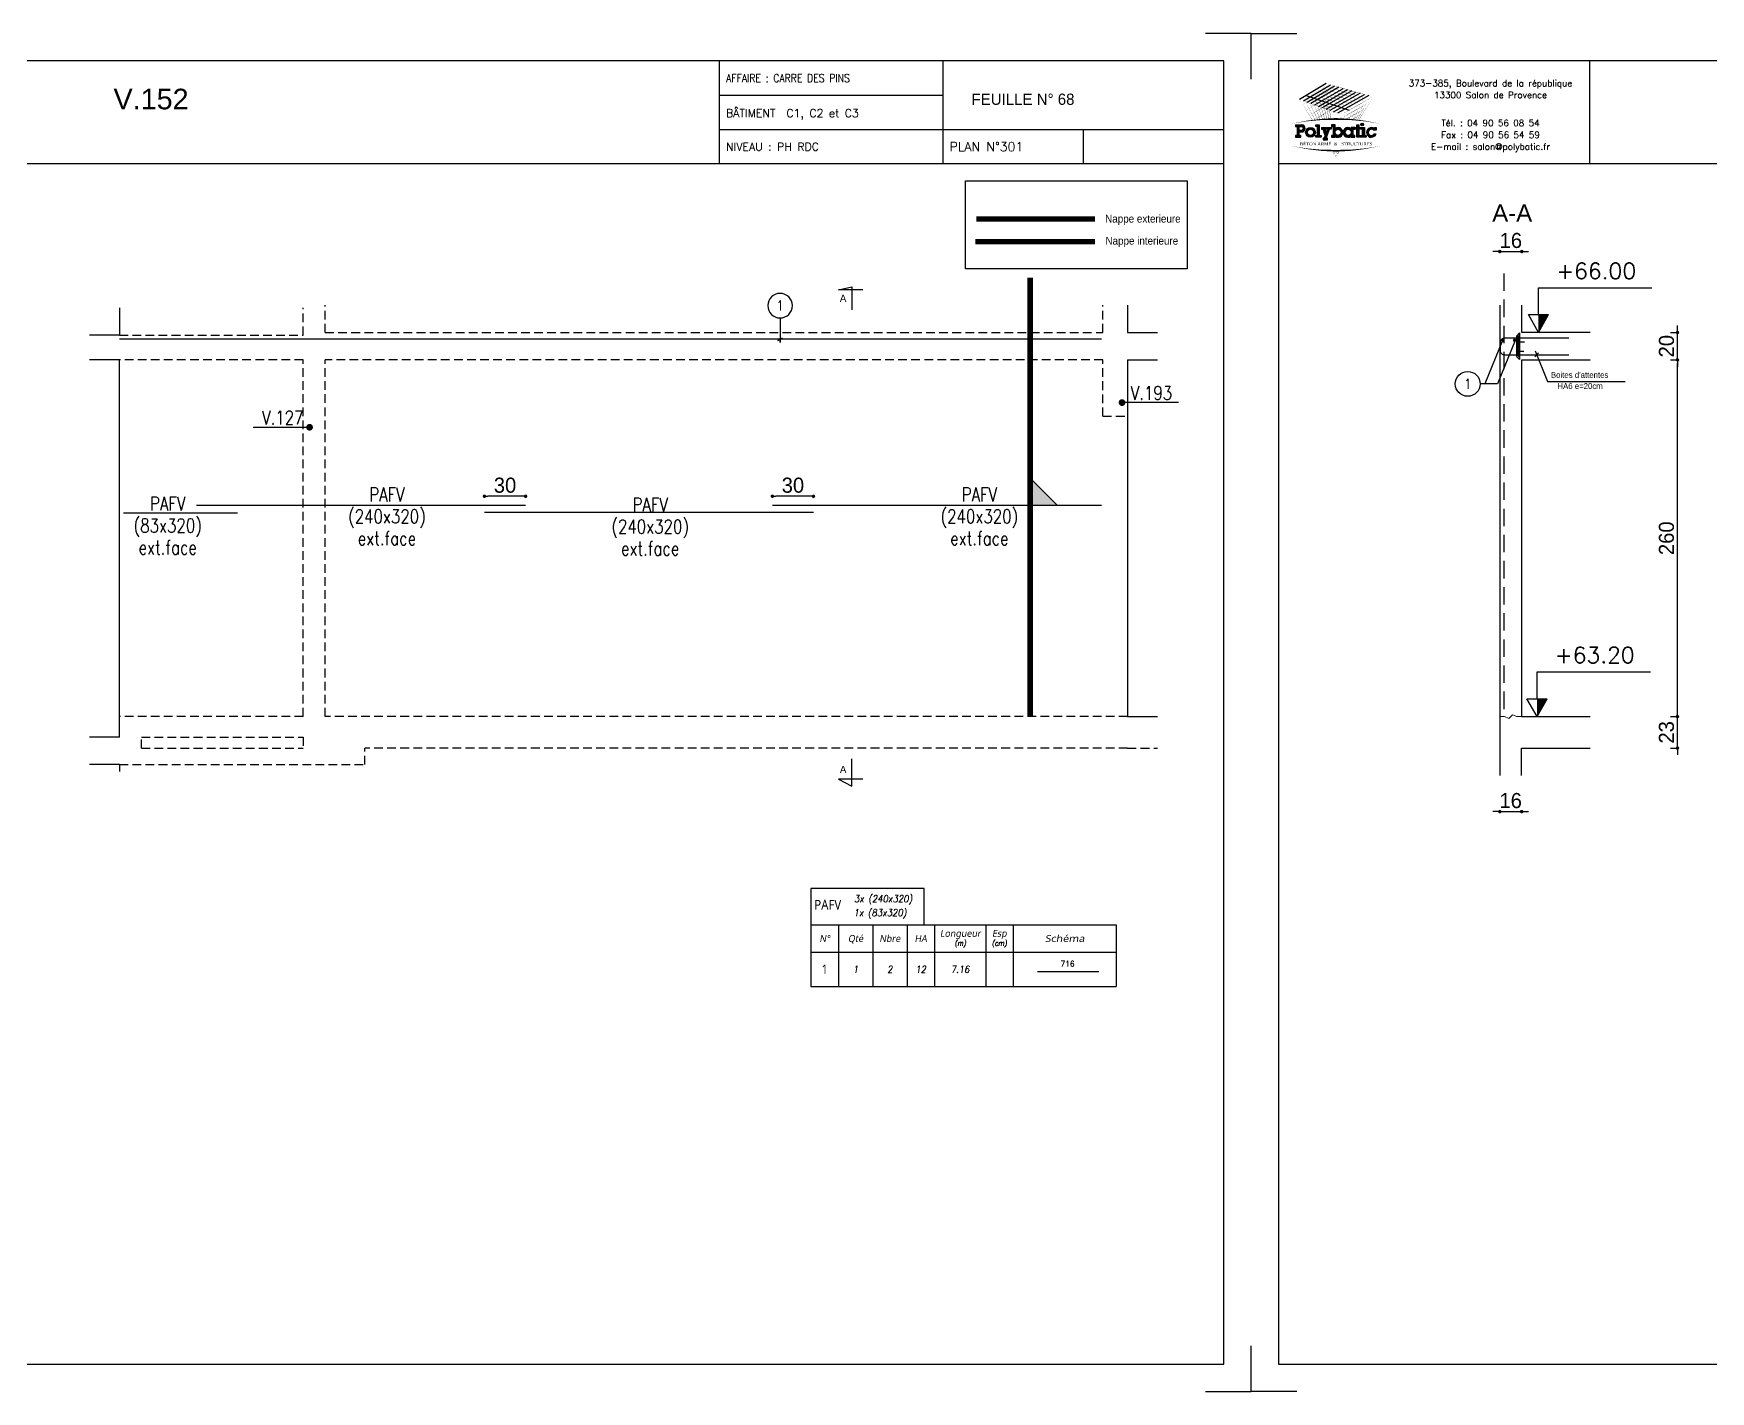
# Model space of a CAD drawing. Header units: metres. Extents: x -5618 to 118954, y -306 to 4637.
# Drawn here: x 62352 to 63575, y 604 to 1594 of the extents above; entities that cross this region are included whole.
import ezdxf
from ezdxf.enums import TextEntityAlignment as Align

# ---------------------------------------------------------------- set-up
doc = ezdxf.new("R2010")
doc.units = ezdxf.units.M
doc.linetypes.add('CACHE', pattern=[9.525, 6.35, -3.175])
doc.linetypes.add('CACHEX2', pattern=[19.05, 12.7, -6.35])
for name, color, linetype in [('COTATION', 1, 'Continuous'), ('GO-CARTOUCHE', 7, 'Continuous'), ('GO-FER-HA', 140, 'Continuous'), ('GO-TEXTE', 9, 'Continuous'), ('GO-TEXTE-FER', 3, 'Continuous'), ('K_ENT_M_Building_V.76', 7, 'Continuous'), ('STR_COTATION', 1, 'Continuous'), ('STR_STA', 30, 'Continuous'), ('STR_TS', 22, 'Continuous'), ('STR_TS_TXT', 7, 'Continuous'), ('STR_VOI-POT', 6, 'Continuous')]:
    doc.layers.add(name, color=color, linetype=linetype)
doc.layers.add('Kofragna_forma', color=7, linetype='Continuous', lineweight=70)
doc.styles.add('ARIAL', font='ARIAL.TTF')
doc.styles.add('GrDimensions', font='simplex.shx')
doc.styles.add('Lucida', font='LSANSI.TTF')
doc.styles.add('POLYBATIC', font='TIMES.TTF')
doc.styles.add('schéma', font='simplex.shx')
doc.styles.add('Tableau', font='romans.shx', dxfattribs={"width": 0.9, "oblique": 10})
doc.styles.add('Tableau2', font='trebuc.TTF', dxfattribs={"width": 0.9, "oblique": 10})
doc.styles.add('TEXTE', font='romans.shx')
doc.styles.add('TEXTE TS', font='romans.shx', dxfattribs={"width": 0.7, "oblique": 15})
doc.styles.add('TEXTEBA', font='ARIAL.TTF')
doc.dimstyles.new('COUPE-20', dxfattribs={"dimscale": 0.5, "dimtxt": 22, "dimasz": 5, "dimexe": 0.05, "dimexo": 0, "dimgap": 5, "dimtad": 1, "dimdec": 0, "dimdsep": 46, "dimtxsty": 'Standard', "dimblk1": 'DOT', "dimblk2": 'DOT', "dimsah": 1, "dimcen": 0, "dimdle": 150, "dimclrd": 1, "dimclre": 1, "dimclrt": 7, "dimadec": 0, "dimazin": 0, "dimtfac": 1, "dimtdec": 0, "dimtix": 1, "dimtmove": 2, "dimatfit": 3, "dimldrblk": 'DOT', "dimfxl": 0, "dimtvp": 1, "dimtolj": 1, "dimtzin": 0, "dimarcsym": 0})

# ---------------------------------------------------------------- blocks, each defined once
blk = doc.blocks.new('Désignation')
at = {"layer": 'GO-TEXTE-FER'}
for p, q in [((0, 0.8), (8.9, 0.8)), ((0, 0.8), (0, 0)), ((0.8, 0.8), (0.8, 0)), ((1.8, 0.8), (1.8, 0)), ((2.8, 0.8), (2.8, 0)), ((3.6, 0.8), (3.6, 0)), ((5.1, 0.8), (5.1, 0)), ((5.9, 0.8), (5.9, 0)), ((8.9, 0.8), (8.9, 0)), ((0, 0), (8.9, 0))]:
    blk.add_line(p, q, dxfattribs=at)
at = {"layer": 'GO-TEXTE-FER', "style": 'Tableau2', "oblique": 10}
for s, p in [('N°', (0.4, 0.4)), ('Qté', (1.3, 0.4)), ('Nbre', (2.3, 0.4)), ('HA', (3.2, 0.4)), ('Longueur', (4.356, 0.55)), ('Esp', (5.494, 0.55))]:
    blk.add_text(s, height=0.2, dxfattribs=at).set_placement(p, align=Align.MIDDLE_CENTER)
at = {"layer": 'GO-TEXTE-FER', "style": 'Tableau2', "oblique": 10, "width": 1.2}
blk.add_text('Schéma', height=0.2, dxfattribs=at).set_placement((7.4, 0.4), align=Align.MIDDLE_CENTER)
at = {"layer": 'GO-TEXTE-FER', "color": 7, "style": 'Tableau', "oblique": 10, "width": 0.9}
for s, p in [('(m)', (4.356, 0.265)), ('(cm)', (5.494, 0.265))]:
    blk.add_text(s, height=0.15, dxfattribs=at).set_placement(p, align=Align.MIDDLE_CENTER)
blk = doc.blocks.new('Barre libre')
at = {"layer": 'GO-TEXTE-FER'}
for p, q in [((0, 0), (0, -1)), ((0, 0), (8.9, 0)), ((0.8, 0), (0.8, -1)), ((1.8, 0), (1.8, -1)), ((2.8, 0), (2.8, -1)), ((3.6, 0), (3.6, -1)), ((5.1, 0), (5.1, -1)), ((5.9, 0), (5.9, -1)), ((8.9, 0), (8.9, -1)), ((0, -1), (8.9, -1))]:
    blk.add_line(p, q, dxfattribs=at)
at = {"layer": 'GO-TEXTE-FER', "color": 1}
blk.add_line((6.603, -0.563), (8.394, -0.563), dxfattribs=at)
at = {"layer": 'GO-TEXTE-FER', "style": 'Tableau2', "width": 0.9}
blk.add_attdef('NUMERO', text='', height=0.28, dxfattribs=at).set_placement((0.4, -0.5), align=Align.MIDDLE_CENTER)
at = {"layer": 'GO-TEXTE-FER', "style": 'Tableau', "oblique": 10, "width": 0.9}
for tag, p in [('QUANTITE', (1.3, -0.5)), ('NOMBRE', (2.3, -0.5)), ('NUANCE', (3.2, -0.5)), ('LONGUEUR', (4.35, -0.5)), ('ESPACEMENTS', (5.5, -0.5))]:
    blk.add_attdef(tag, text='', height=0.2, dxfattribs=at).set_placement(p, align=Align.MIDDLE_CENTER)
at = {"layer": 'GO-TEXTE-FER', "color": 1, "style": 'Tableau'}
blk.add_attdef('Longueur', text='', height=0.16, dxfattribs=at).set_placement((7.481, -0.336), align=Align.MIDDLE_CENTER)
blk = doc.blocks.new('ime')
at = {"layer": 'COTATION', "const_width": 2.5}
blk.add_lwpolyline([(1.2, 0, -1), (-1.2, 0, -1)], format="xyb", close=True, dxfattribs=at)
at = {"layer": 'COTATION'}
blk.add_lwpolyline([(41.1, 0), (0, 0)], dxfattribs=at)
at = {"layer": 'COTATION', "color": 7, "style": 'TEXTE TS', "width": 0.8}
blk.add_attdef('NAME', (9.1, 2), '', height=10, dxfattribs=at)
blk = doc.blocks.new('mrega')
at = {"layer": 'STR_TS_TXT', "style": 'TEXTE TS', "width": 0.8}
for tag, p in [('ST10', (14.5, 0)), ('DIM', (14.5, -16)), ('NOTE', (14.5, -32))]:
    blk.add_attdef(tag, text='', height=10, dxfattribs=at).set_placement(p, align=Align.CENTER)
blk = doc.blocks.new('A$C6F247267')
blk.add_hatch(color=256).paths.add_polyline_path([(0, -0.2), (-0.2, 0), (0, 0)])
blk.add_lwpolyline([(-0.2, 0), (0, 0), (0, -0.2), (-0.2, 0)])
blk = doc.blocks.new('_DOT')
at = {"color": 0, "linetype": 'ByBlock'}
blk.add_line((-0.5, 0), (-1, 0), dxfattribs=at)
at = {"color": 0, "linetype": 'ByBlock', "const_width": 0.5}
blk.add_lwpolyline([(-0.25, 0, 1), (0.25, 0, 1)], format="xyb", close=True, dxfattribs=at)
blk = doc.blocks.new('*D1109')
at = {"layer": 'DEFPOINTS', "color": 0, "lineweight": -3, "ltscale": 4.5}
for p in [(62890.9, 1256.4), (62890.9, 1249.6, 187.7), (62920.9, 1244.4, 187.7)]:
    blk.add_point(p, dxfattribs=at)
at = {"layer": 'STR_COTATION', "color": 1, "lineweight": -2, "ltscale": 4.5}
for p, q in [((62890.9, 1256.4), (62890.9, 1256.4)), ((62918.4, 1256.4), (62893.4, 1256.4)), ((62920.9, 1256.4), (62920.9, 1256.4))]:
    blk.add_line(p, q, dxfattribs=at)
at = {"layer": 'STR_COTATION', "color": 1, "lineweight": -2, "ltscale": 4.5, "xscale": 2.5, "yscale": 2.5, "zscale": 2.5, "rotation": 180}
blk.add_blockref('_DOT', (62890.9, 1256.4), dxfattribs=at)
at = {"layer": 'STR_COTATION', "color": 1, "lineweight": -2, "ltscale": 4.5, "xscale": 2.5, "yscale": 2.5, "zscale": 2.5}
blk.add_blockref('_DOT', (62920.9, 1256.4), dxfattribs=at)
at = {"layer": 'STR_COTATION', "color": 7, "lineweight": -3, "ltscale": 4.5, "insert": (62905.9, 1264.4), "char_height": 11, "attachment_point": 5}
blk.add_mtext('\\A1;30', dxfattribs=at)
blk = doc.blocks.new('*D1110')
at = {"layer": 'DEFPOINTS', "color": 0, "lineweight": -3, "ltscale": 4.5}
for p in [(62681, 1256.4), (62711, 1249.6, 187.7), (62681, 1244.4, 187.7)]:
    blk.add_point(p, dxfattribs=at)
at = {"layer": 'STR_COTATION', "color": 1, "lineweight": -2, "ltscale": 4.5}
for p, q in [((62681, 1256.4), (62681, 1256.4)), ((62708.5, 1256.4), (62683.5, 1256.4)), ((62711, 1256.4), (62711, 1256.4))]:
    blk.add_line(p, q, dxfattribs=at)
at = {"layer": 'STR_COTATION', "color": 1, "lineweight": -2, "ltscale": 4.5, "xscale": 2.5, "yscale": 2.5, "zscale": 2.5, "rotation": 180}
blk.add_blockref('_DOT', (62681, 1256.4), dxfattribs=at)
at = {"layer": 'STR_COTATION', "color": 1, "lineweight": -2, "ltscale": 4.5, "xscale": 2.5, "yscale": 2.5, "zscale": 2.5}
blk.add_blockref('_DOT', (62711, 1256.4), dxfattribs=at)
at = {"layer": 'STR_COTATION', "color": 7, "lineweight": -3, "ltscale": 4.5, "insert": (62696, 1264.4), "char_height": 11, "attachment_point": 5}
blk.add_mtext('\\A1;30', dxfattribs=at)
blk = doc.blocks.new('A$C492E529B')
h = blk.add_hatch(color=256)
h.paths.add_polyline_path([(-1.983, 0.1), (-2.083, 0.1), (-2.083, 0.3), (-1.933, 0.3, 1), (-1.933, 0.7), (-2.283, 0.7), (-2.283, 0.6), (-2.183, 0.6), (-2.183, 0.1), (-2.283, 0.1), (-2.283, 0), (-1.983, 0)])
h.paths.add_polyline_path([(-2.083, 0.4), (-2.083, 0.6), (-1.933, 0.6, -1), (-1.933, 0.4)], flags=16)
h = blk.add_hatch(color=256)
h.paths.add_polyline_path([(-1.158, 0.275, 1), (-1.708, 0.275, 1)])
h.paths.add_polyline_path([(-1.608, 0.275, -1), (-1.258, 0.275, -1)], flags=16)
for color, points in [(256, [(-0.938, 0.7), (-1.138, 0.7), (-1.138, 0.6), (-1.038, 0.6), (-1.038, 0.1), (-1.138, 0.1), (-1.138, 0), (-0.838, 0), (-0.838, 0.1), (-0.938, 0.1)]), (256, [(-0.367, 0.45), (-0.268, 0.45), (-0.268, 0.55), (-0.523, 0.55), (-0.523, 0.45), (-0.473, 0.45), (-0.543, 0.253), (-0.612, 0.45), (-0.562, 0.45), (-0.562, 0.55), (-0.818, 0.55), (-0.818, 0.45), (-0.718, 0.45), (-0.595, 0.101), (-0.648, -0.05), (-0.718, -0.05), (-0.718, -0.15), (-0.468, -0.15), (-0.468, -0.05), (-0.543, -0.05)]), (256, [(1.393, 0.55), (1.292, 0.55), (1.292, 0.7), (1.193, 0.7), (1.193, 0.55), (1.093, 0.55), (1.093, 0.45), (1.193, 0.45), (1.193, 0), (1.393, 0), (1.393, 0.1), (1.292, 0.1), (1.292, 0.45), (1.393, 0.45)]), (140, [(1.413, 0.725, 1), (1.563, 0.725, 1)]), (256, [(1.613, 0.55), (1.413, 0.55), (1.413, 0.45), (1.513, 0.45), (1.513, 0.1), (1.413, 0.1), (1.413, 0), (1.712, 0), (1.712, 0.1), (1.613, 0.1)]), (256, [(2.13, 0.4), (2.283, 0.4), (2.283, 0.55), (2.183, 0.55), (2.183, 0.487, 3.359496), (2.272, 0.2), (2.166, 0.2, -3.125802)])]:
    blk.add_hatch(color=color).paths.add_polyline_path(points)
h = blk.add_hatch(color=256)
h.paths.add_polyline_path([(-0.047, 0.487), (-0.047, 0.7), (-0.248, 0.7), (-0.248, 0.6), (-0.147, 0.6), (-0.147, 0.1), (-0.248, 0.1), (-0.248, 0), (-0.047, 0), (-0.047, 0.063, 2.12132)])
h.paths.add_polyline_path([(-0.047, 0.275, -1), (0.303, 0.275, -1)], flags=16)
h = blk.add_hatch(color=256)
h.paths.add_polyline_path([(1.073, 0.1), (0.973, 0.1), (0.973, 0.45), (1.073, 0.45), (1.073, 0.55), (0.873, 0.55), (0.873, 0.487, 2.12132), (0.873, 0.063), (0.873, 0), (1.073, 0)])
h.paths.add_polyline_path([(0.523, 0.275, -1), (0.873, 0.275, -1)], flags=16)
for p, q in [((-0.595, 0.101), (-0.718, 0.45)), ((-0.648, -0.05), (-0.595, 0.101)), ((-0.543, 0.253), (-0.612, 0.45)), ((-0.543, -0.05), (-0.367, 0.45)), ((-0.543, 0.253), (-0.473, 0.45)), ((0.873, 0.55), (0.873, 0.487)), ((1.073, 0.55), (0.873, 0.55)), ((0.873, 0.063), (0.873, 0)), ((0.973, 0.1), (0.973, 0.45)), ((0.973, 0.45), (1.073, 0.45)), ((1.073, 0.1), (0.973, 0.1)), ((1.073, 0.45), (1.073, 0.55)), ((1.073, 0), (1.073, 0.1)), ((2.166, 0.2), (2.272, 0.2)), ((0.873, 0), (1.073, 0))]:
    blk.add_line(p, q)
for points in [[(-2.283, 0.7), (-1.933, 0.7)], [(-2.283, 0.7), (-2.283, 0.6), (-2.183, 0.6), (-2.183, 0.1), (-2.283, 0.1), (-2.283, 0), (-1.983, 0), (-1.983, 0.1), (-2.083, 0.1), (-2.083, 0.3), (-1.933, 0.3)], [(-2.083, 0.4), (-2.083, 0.6), (-1.933, 0.6)], [(-2.083, 0.4), (-1.933, 0.4)], [(-1.138, 0.7), (-0.938, 0.7), (-0.938, 0.1), (-0.838, 0.1), (-0.838, 0), (-1.138, 0), (-1.138, 0.1), (-1.038, 0.1), (-1.038, 0.6), (-1.138, 0.6), (-1.138, 0.7)], [(-0.818, 0.55), (-0.562, 0.55)], [(-0.818, 0.55), (-0.818, 0.45), (-0.718, 0.45)], [(-0.612, 0.45), (-0.562, 0.45), (-0.562, 0.55)], [(-0.523, 0.55), (-0.268, 0.55), (-0.268, 0.45), (-0.367, 0.45)], [(-0.473, 0.45), (-0.523, 0.45), (-0.523, 0.55)], [(-0.248, 0.7), (-0.248, 0.6), (-0.147, 0.6), (-0.147, 0.1), (-0.248, 0.1), (-0.248, 0), (-0.047, 0), (-0.047, 0.063)], [(-0.047, 0.487), (-0.047, 0.7), (-0.248, 0.7)], [(1.093, 0.55), (1.193, 0.55), (1.193, 0.7), (1.292, 0.7), (1.292, 0.55), (1.393, 0.55), (1.393, 0.45), (1.292, 0.45), (1.292, 0.1), (1.393, 0.1), (1.393, 0), (1.193, 0), (1.193, 0.45), (1.093, 0.45)], [(1.093, 0.45), (1.093, 0.55)], [(1.413, 0.45), (1.413, 0.55), (1.613, 0.55), (1.613, 0.1), (1.712, 0.1), (1.712, 0), (1.413, 0), (1.413, 0.1), (1.513, 0.1), (1.513, 0.45), (1.413, 0.45)], [(2.183, 0.487), (2.183, 0.55), (2.283, 0.55), (2.283, 0.4), (2.13, 0.4)], [(-0.648, -0.05), (-0.718, -0.05), (-0.718, -0.15), (-0.468, -0.15), (-0.468, -0.05), (-0.543, -0.05)]]:
    blk.add_lwpolyline(points)
for centre, radius in [((-1.433, 0.275), 0.275), ((-1.433, 0.275), 0.175), ((0.128, 0.275), 0.175), ((0.698, 0.275), 0.175)]:
    blk.add_circle(centre, radius)
at = {"color": 140}
blk.add_circle((1.488, 0.725), 0.075, dxfattribs=at)
for centre, radius, start, end in [((-1.933, 0.5), 0.2, 270, 90), ((-1.933, 0.5), 0.1, 270, 90), ((0.128, 0.275), 0.275, 230.4788, 129.5212), ((0.698, 0.275), 0.275, 50.4788, 309.5212), ((2.008, 0.275), 0.275, 50.4788, 344.17338), ((2.008, 0.275), 0.175, 45.58469, 334.62307)]:
    blk.add_arc(centre, radius, start, end)
blk = doc.blocks.new('POLYBATIC')
at = {"color": 140}
for p, q in [((-0.43, 3.281), (-1.602, 2.578)), ((-1.435, 2.518), (-0.241, 3.228)), ((-1.268, 2.457), (-0.053, 3.175)), ((0.135, 3.121), (-1.101, 2.397)), ((-0.934, 2.337), (0.323, 3.068)), ((-0.767, 2.276), (0.511, 3.015)), ((-1.309, 2.754), (0.586, 2.109)), ((0.7, 2.962), (-0.6, 2.216)), ((-0.433, 2.156), (0.888, 2.908)), ((1.076, 2.855), (-0.266, 2.095)), ((-0.099, 2.035), (1.264, 2.802)), ((1.452, 2.749), (0.067, 1.974))]:
    blk.add_line(p, q, dxfattribs=at)
for points in [[(-1.016, 2.93, 0.0156, 0, 0), (-0.43, 3.281, 0, 0, 0)], [(-0.391, 2.983, 0, 0.0156, 0), (-0.923, 2.663, 0, 0, 0)], [(0.122, 2.71, 0.0156, 0, 0), (-0.869, 3.018, 0, 0, 0)], [(-0.491, 1.706, 0.0136, 0, 0), (-0.869, 3.018, 0, 0, 0)], [(-0.838, 2.873, 0.0156, 0, 0), (-0.241, 3.228, 0, 0, 0)], [(0.283, 2.803, 0.0156, 0, 0), (-0.723, 3.105, 0, 0, 0)], [(-0.398, 1.71, 0.014, 0, 0), (-0.723, 3.105, 0, 0, 0)], [(-0.661, 2.816, 0.0156, 0, 0), (-0.053, 3.175, 0, 0, 0)], [(0.444, 2.896, 0.0156, 0, 0), (-0.576, 3.193, 0, 0, 0)], [(-0.309, 1.714, 0.0145, 0, 0), (-0.576, 3.193, 0, 0, 0)], [(-0.483, 2.759, 0.0156, 0, 0), (0.135, 3.121, 0, 0, 0)], [(0.605, 2.988, 0.0156, 0, 0), (-0.43, 3.281, 0, 0, 0)], [(-0.225, 1.716, 0.0149, 0, 0), (-0.43, 3.281, 0, 0, 0)], [(-0.305, 2.702, 0.0156, 0, 0), (0.323, 3.068, 0, 0, 0)], [(-0.128, 2.646, 0.0156, 0, 0), (0.511, 3.015, 0, 0, 0)], [(0.05, 2.589, 0.0156, 0, 0), (0.7, 2.962, 0, 0, 0)], [(1.641, 2.695, 0, 0.0156, 0), (0.605, 2.988, 0, 0, 0)], [(-1.602, 2.578, 0, 0.0156, 0), (-1.016, 2.93, 0, 0, 0)], [(-0.684, 2.246, 0.0156, 0, 0), (-1.602, 2.578, 0, 0, 0)], [(-1.031, 1.66, 0.0111, 0, 0), (-1.602, 2.578, 0, 0, 0)], [(-1.456, 2.344, 0, 0.0156, 0), (-0.923, 2.663, 0, 0, 0)], [(-0.522, 2.339, 0.0156, 0, 0), (-1.455, 2.666, 0, 0, 0)], [(-0.913, 1.673, 0.0116, 0, 0), (-1.455, 2.666, 0, 0, 0)], [(-1.435, 2.518, 0, 0.0156, 0), (-0.838, 2.873, 0, 0, 0)], [(-1.31, 2.109, 0, 0.0156, 0), (-0.831, 2.397, 0, 0, 0)], [(-0.361, 2.432, 0.0156, 0, 0), (-1.309, 2.754, 0, 0, 0)], [(-0.8, 1.684, 0.0121, 0, 0), (-1.309, 2.754, 0, 0, 0)], [(-1.268, 2.457, 0, 0.0156, 0), (-0.661, 2.816, 0, 0, 0)], [(-0.2, 2.524, 0.0156, 0, 0), (-1.162, 2.842, 0, 0, 0)], [(-0.692, 1.693, 0.0126, 0, 0), (-1.162, 2.842, 0, 0, 0)], [(-1.101, 2.397, 0, 0.0156, 0), (-0.483, 2.759, 0, 0, 0)], [(-0.039, 2.617, 0.0156, 0, 0), (-1.016, 2.93, 0, 0, 0)], [(-0.589, 1.7, 0.0131, 0, 0), (-1.016, 2.93, 0, 0, 0)], [(-0.934, 2.337, 0, 0.0156, 0), (-0.305, 2.702, 0, 0, 0)], [(-0.352, 2.685, 0, 0.0156, 0), (-0.831, 2.397, 0, 0, 0)], [(-0.767, 2.276, 0, 0.0156, 0), (-0.128, 2.646, 0, 0, 0)], [(-0.312, 2.386, 0, 0.0156, 0), (-0.739, 2.131, 0, 0, 0)], [(0.234, 1.914, 0, 0.0156, 0), (-0.684, 2.246, 0, 0, 0)], [(-0.6, 2.216, 0, 0.0156, 0), (0.05, 2.589, 0, 0, 0)], [(0.41, 2.012, 0, 0.0156, 0), (-0.522, 2.339, 0, 0, 0)], [(-0.433, 2.156, 0, 0.0156, 0), (0.227, 2.532, 0, 0, 0)], [(0.586, 2.109, 0, 0.0156, 0), (-0.361, 2.432, 0, 0, 0)], [(-0.266, 2.095, 0, 0.0156, 0), (0.405, 2.475, 0, 0, 0)], [(0.762, 2.207, 0, 0.0156, 0), (-0.2, 2.524, 0, 0, 0)], [(-0.099, 2.035, 0, 0.0156, 0), (0.582, 2.418, 0, 0, 0)], [(0.937, 2.305, 0, 0.0156, 0), (-0.039, 2.617, 0, 0, 0)], [(0.067, 1.974, 0, 0.0156, 0), (0.76, 2.362, 0, 0, 0)], [(1.113, 2.402, 0, 0.0156, 0), (0.122, 2.71, 0, 0, 0)], [(0.227, 2.532, 0.0156, 0, 0), (0.888, 2.908, 0, 0, 0)], [(0.234, 1.914, 0, 0.0156, 0), (0.937, 2.305, 0, 0, 0)], [(1.289, 2.5, 0, 0.0156, 0), (0.283, 2.803, 0, 0, 0)], [(0.405, 2.475, 0.0156, 0, 0), (1.076, 2.855, 0, 0, 0)], [(1.465, 2.598, 0, 0.0156, 0), (0.444, 2.896, 0, 0, 0)], [(0.582, 2.418, 0.0156, 0, 0), (1.264, 2.802, 0, 0, 0)], [(0.689, 1.693, 0.0083, 0, 0), (0.937, 2.305, 0, 0, 0)], [(0.76, 2.362, 0.0156, 0, 0), (1.452, 2.749, 0, 0, 0)], [(0.781, 1.685, 0.00933, 0, 0), (1.113, 2.402, 0, 0, 0)], [(0.852, 2.095, 0.0156, 0, 0), (1.491, 2.45, 0, 0, 0)], [(0.865, 1.678, 0.0103, 0, 0), (1.289, 2.5, 0, 0, 0)], [(0.937, 2.305, 0.0156, 0, 0), (1.641, 2.695, 0, 0, 0)], [(0.942, 1.67, 0.0112, 0, 0), (1.465, 2.598, 0, 0, 0)], [(1.012, 1.663, 0.012, 0, 0), (1.641, 2.695, 0, 0, 0)], [(-1.953, 1.508, 0, 0.0781, -0.053843), (0, 1.719, 0, 0, 0)], [(-1.165, 1.875, 0, 0.0156, 0), (-0.739, 2.131, 0, 0, 0)], [(-1.019, 1.641, 0, 0.0156, 0), (-0.646, 1.864, 0, 0, 0)], [(-0.273, 2.088, 0, 0.0156, 0), (-0.646, 1.864, 0, 0, 0)], [(-0.234, 1.79, 0, 0.00638, 0), (-0.365, 1.711, 0, 0.00638, 0)], [(1.953, 1.508, 0, 0.0781, 0.053843), (0, 1.719, 0, 0, 0)], [(0.213, 1.74, 0, 0.0156, 0), (0.852, 2.095, 0, 0, 0)], [(0.21, 1.716, 0.00323, 0, 0), (0.234, 1.914, 0, 0, 0)], [(0.349, 1.712, 0.00465, 0, 0), (0.41, 2.012, 0, 0, 0)], [(0.447, 1.708, 0.00693, 0.0156, 0), (0.767, 1.886, 0, 0, 0)], [(0.474, 1.706, 0.00597, 0, 0), (0.586, 2.109, 0, 0, 0)], [(0.587, 1.7, 0.00718, 0, 0), (0.762, 2.207, 0, 0, 0)], [(0.68, 1.675, 0.0156, 0, 0), (1.193, 1.96, 0, 0, 0)], [(0.765, 1.884, 0.0156, 0, 0), (1.342, 2.205, 0, 0, 0)], [(0.96, 1.668, 0.00293, 0, 0), (1.044, 1.715, 0, 0, 0)], [(-1.953, 0.523, 0, 0.0781, 0.053843), (0, 0.312, 0, 0, 0)], [(0, 0, 0, 0.00381, 0), (-0.195, 0.315, 0, 0.00381, 0)], [(0, 0, 0, 0.00368, 0), (-0.171, 0.314, 0, 0.00368, 0)], [(0, 0, 0, 0.00356, 0), (-0.149, 0.314, 0, 0.00356, 0)], [(0, 0, 0, 0.00345, 0), (-0.128, 0.313, 0, 0.00345, 0)], [(0, 0, 0, 0.00334, 0), (-0.109, 0.313, 0, 0.00334, 0)], [(0, 0, 0, 0.00324, 0), (-0.09, 0.313, 0, 0.00324, 0)], [(0, 0, 0, 0.00315, 0), (-0.073, 0.313, 0, 0.00315, 0)], [(0, 0, 0, 0.00306, 0), (-0.056, 0.313, 0, 0.00306, 0)], [(0, 0, 0, 0.00306, 0), (-0.056, 0.313, 0, 0.00306, 0)], [(0, 0, 0, 0.00298, 0), (-0.041, 0.313, 0, 0.00298, 0)], [(1.953, 0.523, 0, 0.0781, -0.053843), (0, 0.312, 0, 0, 0)], [(0, 0, 0, 0.0051, 0), (0.038, 0.313, 0, 0.0051, 0)], [(0, 0, 0, 0.00425, 0), (0.127, 0.313, 0, 0.00425, 0)], [(0, 0, 0, 0.00408, 0), (0.145, 0.314, 0, 0.00408, 0)], [(0, 0, 0, 0.00392, 0), (0.162, 0.314, 0, 0.00392, 0)], [(0, 0, 0, 0.00378, 0), (0.177, 0.314, 0, 0.00378, 0)], [(0, 0, 0, 0.00365, 0), (0.191, 0.315, 0, 0.00365, 0)], [(0, 0, 0, 0.00486, 0), (0.064, 0.313, 0, 0.00486, 0)], [(0, 0, 0, 0.00464, 0), (0.087, 0.313, 0, 0.00464, 0)], [(0, 0, 0, 0.00443, 0), (0.108, 0.313, 0, 0.00443, 0)]]:
    blk.add_lwpolyline(points, format="xyseb", dxfattribs=at)
at = {"color": 5, "xscale": 0.78125, "yscale": 0.78125, "zscale": 0.78125}
blk.add_blockref('A$C492E529B', (0, 0.91), dxfattribs=at)
at = {"lineweight": 60, "style": 'POLYBATIC'}
for s, p in [('BÉTON ARMÉ', (-1.587, 0.547)), ('STRUCTURES', (0.24, 0.547))]:
    blk.add_text(s, height=0.1406, dxfattribs=at).set_placement(p)
at = {"color": 140, "style": 'POLYBATIC'}
blk.add_text('&', height=0.141, dxfattribs=at).set_placement((0, 0.547), align=Align.CENTER)
blk = doc.blocks.new('*D1118')
at = {"layer": 'COTATION', "color": 1, "lineweight": -2, "ltscale": 4.5}
for p, q in [((63550.8, 1098.3), (63550.8, 1100.8)), ((63545.8, 1095.8), (63550.8, 1095.8)), ((63550.8, 1072.8), (63550.8, 1095.8)), ((63545.8, 1072.8), (63550.8, 1072.8)), ((63550.8, 1070.3), (63550.8, 1067.8))]:
    blk.add_line(p, q, dxfattribs=at)
at = {"layer": 'DEFPOINTS', "color": 0, "lineweight": -3, "ltscale": 4.5}
for p in [(63487.3, 1095.8), (63550.8, 1095.8), (63487.3, 1072.8)]:
    blk.add_point(p, dxfattribs=at)
at = {"layer": 'COTATION', "color": 1, "lineweight": -2, "ltscale": 4.5, "xscale": 2.5, "yscale": 2.5, "zscale": 2.5}
for p, rotation in [((63550.8, 1095.8), 270), ((63550.8, 1072.8), 90)]:
    blk.add_blockref('_DOT', p, dxfattribs=dict(at, rotation=rotation))
at = {"layer": 'COTATION', "color": 7, "lineweight": -3, "ltscale": 4.5, "insert": (63542.8, 1084.3), "char_height": 11, "attachment_point": 5, "rotation": 90}
blk.add_mtext('\\A1;23', dxfattribs=at)
blk = doc.blocks.new('*D1119')
at = {"layer": 'COTATION', "color": 1, "lineweight": -2, "ltscale": 4.5}
for p, q in [((63545.8, 1355.8), (63550.8, 1355.8)), ((63550.8, 1098.3), (63550.8, 1353.3)), ((63545.8, 1095.8), (63550.8, 1095.8))]:
    blk.add_line(p, q, dxfattribs=at)
at = {"layer": 'DEFPOINTS', "color": 0, "lineweight": -3, "ltscale": 4.5}
for p in [(63487.3, 1355.8), (63550.8, 1355.8), (63487.3, 1095.8)]:
    blk.add_point(p, dxfattribs=at)
at = {"layer": 'COTATION', "color": 1, "lineweight": -2, "ltscale": 4.5, "xscale": 2.5, "yscale": 2.5, "zscale": 2.5}
for p, rotation in [((63550.8, 1355.8), 90), ((63550.8, 1095.8), 270)]:
    blk.add_blockref('_DOT', p, dxfattribs=dict(at, rotation=rotation))
at = {"layer": 'COTATION', "color": 7, "lineweight": -3, "ltscale": 4.5, "insert": (63542.8, 1225.8), "char_height": 11, "attachment_point": 5, "rotation": 90}
blk.add_mtext('\\A1;260', dxfattribs=at)
blk = doc.blocks.new('*D1120')
at = {"layer": 'COTATION', "color": 1, "lineweight": -2, "ltscale": 4.5}
for p, q in [((63545.8, 1375.8), (63550.8, 1375.8)), ((63550.8, 1378.3), (63550.8, 1380.8)), ((63550.8, 1355.8), (63550.8, 1375.8)), ((63545.8, 1355.8), (63550.8, 1355.8)), ((63550.8, 1353.3), (63550.8, 1350.8))]:
    blk.add_line(p, q, dxfattribs=at)
at = {"layer": 'DEFPOINTS', "color": 0, "lineweight": -3, "ltscale": 4.5}
for p in [(63487.3, 1375.8), (63550.8, 1375.8), (63487.3, 1355.8)]:
    blk.add_point(p, dxfattribs=at)
at = {"layer": 'COTATION', "color": 1, "lineweight": -2, "ltscale": 4.5, "xscale": 2.5, "yscale": 2.5, "zscale": 2.5}
for p, rotation in [((63550.8, 1375.8), 270), ((63550.8, 1355.8), 90)]:
    blk.add_blockref('_DOT', p, dxfattribs=dict(at, rotation=rotation))
at = {"layer": 'COTATION', "color": 7, "lineweight": -3, "ltscale": 4.5, "insert": (63542.8, 1365.8), "char_height": 11, "attachment_point": 5, "rotation": 90}
blk.add_mtext('\\A1;20', dxfattribs=at)
blk = doc.blocks.new('stab')
at = {"layer": 'STR_STA'}
h = blk.add_hatch(dxfattribs=at)
h.set_pattern_fill('ANSI31', color=9, scale=6.075, angle=-540, style=0)
h.set_pattern_definition([(315, (-54992.6584, 395894.73794), (-0.536959212, -0.536959212), [])])
h.paths.add_polyline_path([(8.6, 0), (6.5, -2), (4.9, -2), (4.9, 0)])
h.paths.add_polyline_path([(4.9, 0), (4.9, -2), (1.7, -2), (1.9, 0)])
h.paths.add_polyline_path([(1.4, 0), (1.7, -2), (-8, -2), (-7.8, 0)])
h.paths.add_polyline_path([(-8.1, -1.6), (-9.7, 0), (-8.2, 0)])
at = {"layer": 'STR_STA', "color": 1}
blk.add_lwpolyline([(-5.9, 36), (-5.9, 0.6), (-5.9, -11.1, 0.414214), (-2.9, -14.1), (3.2, -14.1, 0.414214), (6.2, -11.1), (6.2, 36)], format="xyb", dxfattribs=at)
blk.add_lwpolyline([(-7.6, -2), (-9.7, 0), (9.7, 0), (7.6, -2)], close=True, dxfattribs=at)
blk.add_lwpolyline([(-3.9, 0), (-3.7, -2.2), (-3.1, 3.5), (-3.1, 0), (3.1, 0), (3.4, -2.1), (3.9, 3.2), (3.9, 0)], dxfattribs=at)
at = {"layer": 'STR_STA', "color": 6, "linetype": 'Continuous', "const_width": 1.2}
for points in [[(-3.8, -3.7, -1), (-5, -3.7, -1)], [(-3.6, -12.3, -1), (-4.8, -12.3, -1)]]:
    blk.add_lwpolyline(points, format="xyb", close=True, dxfattribs=at)
blk = doc.blocks.new('*D1121')
at = {"layer": 'DEFPOINTS', "color": 0, "lineweight": -3, "ltscale": 4.5}
for p in [(63437.3, 1434.8), (63421.3, 1395.8, 187.7), (63437.3, 1395.8, 187.7)]:
    blk.add_point(p, dxfattribs=at)
at = {"layer": 'STR_COTATION', "color": 1, "lineweight": -2, "ltscale": 4.5}
for p, q in [((63418.8, 1434.8), (63416.3, 1434.8)), ((63421.3, 1434.8), (63421.3, 1434.8)), ((63421.3, 1434.8), (63437.3, 1434.8)), ((63437.3, 1434.8), (63437.3, 1434.8)), ((63439.8, 1434.8), (63442.3, 1434.8))]:
    blk.add_line(p, q, dxfattribs=at)
at = {"layer": 'STR_COTATION', "color": 1, "lineweight": -2, "ltscale": 4.5, "xscale": 2.5, "yscale": 2.5, "zscale": 2.5}
blk.add_blockref('_DOT', (63421.3, 1434.8), dxfattribs=at)
at = {"layer": 'STR_COTATION', "color": 1, "lineweight": -2, "ltscale": 4.5, "xscale": 2.5, "yscale": 2.5, "zscale": 2.5, "rotation": 180}
blk.add_blockref('_DOT', (63437.3, 1434.8), dxfattribs=at)
at = {"layer": 'STR_COTATION', "color": 7, "lineweight": -3, "ltscale": 4.5, "insert": (63429.3, 1442.8), "char_height": 11, "attachment_point": 5}
blk.add_mtext('\\A1;16', dxfattribs=at)
blk = doc.blocks.new('*D1122')
at = {"layer": 'DEFPOINTS', "color": 0, "lineweight": -3, "ltscale": 4.5}
for p in [(63421.3, 1060.3, 187.7), (63437.2, 1060.3, 187.7), (63437.2, 1026.5)]:
    blk.add_point(p, dxfattribs=at)
at = {"layer": 'STR_COTATION', "color": 1, "lineweight": -2, "ltscale": 4.5}
for p, q in [((63418.8, 1026.5), (63416.3, 1026.5)), ((63421.3, 1026.5), (63437.2, 1026.5)), ((63421.3, 1026.4), (63421.3, 1026.4)), ((63437.2, 1026.4), (63437.2, 1026.4)), ((63439.7, 1026.5), (63442.2, 1026.5))]:
    blk.add_line(p, q, dxfattribs=at)
at = {"layer": 'STR_COTATION', "color": 1, "lineweight": -2, "ltscale": 4.5, "xscale": 2.5, "yscale": 2.5, "zscale": 2.5}
blk.add_blockref('_DOT', (63421.3, 1026.5), dxfattribs=at)
at = {"layer": 'STR_COTATION', "color": 1, "lineweight": -2, "ltscale": 4.5, "xscale": 2.5, "yscale": 2.5, "zscale": 2.5, "rotation": 180}
blk.add_blockref('_DOT', (63437.2, 1026.5), dxfattribs=at)
at = {"layer": 'STR_COTATION', "color": 7, "lineweight": -3, "ltscale": 4.5, "insert": (63429.2, 1034.5), "char_height": 11, "attachment_point": 5}
blk.add_mtext('\\A1;16', dxfattribs=at)

msp = doc.modelspace()

# ---------------------------------------------------------------- linework, layer by layer
for p, q in [((62852.14, 1573.71), (62852.14, 1498.77)), ((63015.11, 1573.74), (63015.11, 1498.77)), ((62852.14, 1548.71), (63015.11, 1548.71)), ((62852.14, 1523.72), (63015.11, 1523.72)), ((63015.11, 1523.74), (63219.96, 1523.74)), ((63117.45, 1523.74), (63117.45, 1498.77))]:
    msp.add_line(p, q)
at = {"color": 7, "linetype": 'Continuous', "lineweight": -3}
for p, q in [((63442.09, 1388.79, 187.69), (63456.84, 1388.79, 187.69)), ((63449.46, 1375.79, 187.69), (63442.09, 1388.79, 187.69)), ((63442.09, 1388.79, 187.69), (63456.84, 1388.79, 187.69)), ((63449.46, 1375.79, 187.69), (63442.09, 1388.79, 187.69)), ((63449.46, 1375.79, 187.69), (63456.84, 1388.79, 187.69)), ((63449.46, 1375.79, 187.69), (63456.84, 1388.79, 187.69)), ((63441.03, 1108.79, 187.69), (63455.78, 1108.79, 187.69)), ((63448.4, 1095.79, 187.69), (63441.03, 1108.79, 187.69)), ((63441.03, 1108.79, 187.69), (63455.78, 1108.79, 187.69)), ((63448.4, 1095.79, 187.69), (63441.03, 1108.79, 187.69)), ((63448.4, 1095.79, 187.69), (63455.78, 1108.79, 187.69)), ((63448.4, 1095.79, 187.69), (63455.78, 1108.79, 187.69))]:
    msp.add_line(p, q, dxfattribs=at)
for points in [[(63239.96, 1560.38), (63239.96, 1593.71), (63206.63, 1593.71)], [(63239.96, 1560.38), (63239.96, 1593.71), (63273.29, 1593.71)], [(63486.6, 1573.71), (63486.61, 1498.77)], [(63219.96, 1498.77), (61860.1, 1498.77)], [(64619.82, 1498.77), (63259.96, 1498.77)], [(63206.63, 603.81), (63239.96, 603.81), (63239.96, 637.14)], [(63273.29, 603.81), (63239.96, 603.81), (63239.96, 637.14)]]:
    msp.add_lwpolyline(points)
for points in [[(61860.1, 1573.71), (61860.1, 623.81), (63219.96, 623.81), (63219.96, 1573.71)], [(63259.96, 1573.71), (63259.96, 623.81), (64619.82, 623.81), (64619.82, 1573.71)]]:
    msp.add_lwpolyline(points, close=True)
at = {"lineweight": 18, "elevation": 187.69}
msp.add_lwpolyline([(63421.26, 1095.79), (63424.72, 1095.79), (63427.75, 1094.36), (63430.49, 1097.13), (63433.65, 1095.79), (63437.26, 1095.79)], dxfattribs=at)
at = {"color": 7, "linetype": 'Continuous', "lineweight": -3}
for points in [[(63456.84, 1388.79, 187.69), (63449.46, 1375.79, 187.69), (63449.46, 1388.76, 187.69)], [(63456.84, 1388.79, 187.69), (63449.46, 1375.79, 187.69), (63449.46, 1388.76, 187.69)], [(63455.78, 1108.79, 187.69), (63448.4, 1095.79, 187.69), (63448.4, 1108.75, 187.69)], [(63455.78, 1108.79, 187.69), (63448.4, 1095.79, 187.69), (63448.4, 1108.75, 187.69)]]:
    msp.add_solid(points, dxfattribs=at)
at = {"layer": 'GO-CARTOUCHE', "color": 2, "ltscale": 3}
msp.add_line((63449.55, 1360.98, 187.69), (63446.75, 1358.01, 187.69), dxfattribs=at)
at = {"layer": 'GO-CARTOUCHE', "color": 2, "ltscale": 3, "elevation": 187.69}
msp.add_lwpolyline([(63446.95, 1362.49), (63455.92, 1340.08), (63512.62, 1340.08)], dxfattribs=at)
at = {"layer": 'GO-FER-HA', "elevation": 187.69}
msp.add_lwpolyline([(62896.58, 1386.36, 512.3220063), (62896.51, 1386.36), (62896.51, 1368.49), (62896.51, 1370.89), (62894.81, 1370), (62898.21, 1371.79)], format="xyb", dxfattribs=at)
for points in [[(63432.56, 1369.96), (63419.68, 1338.32), (63406.94, 1338.32)], [(63423.23, 1369.96), (63410.35, 1338.32), (63406.94, 1338.32)]]:
    msp.add_lwpolyline(points, dxfattribs=at)
at = {"layer": 'GO-FER-HA'}
msp.add_circle((63397.88, 1338.32, 187.69), 9.06, dxfattribs=at)
at = {"layer": 'GO-TEXTE', "elevation": 187.69, "flags": 128}
for points in [[(62956.81, 1406.86), (62939.16, 1406.85), (62948.84, 1409.14), (62948.84, 1392.22)], [(62956.83, 1050.28), (62939.18, 1050.28), (62948.86, 1045), (62948.86, 1064.92)]]:
    msp.add_lwpolyline(points, dxfattribs=at)
at = {"layer": 'GO-TEXTE-FER'}
msp.add_lwpolyline([(62919.07, 944.01), (63001.57, 944.01), (63001.57, 970.44), (62919.07, 970.44)], close=True, dxfattribs=at)
at = {"layer": 'K_ENT_M_Building_V.76', "color": 30, "linetype": 'Continuous', "lineweight": -3}
for p, q in [((63449.46, 1388.79, 187.69), (63449.46, 1408.29, 187.69)), ((63449.46, 1408.29, 187.69), (63455.96, 1408.29, 187.69)), ((63449.46, 1388.79, 187.69), (63449.46, 1408.29, 187.69)), ((63449.46, 1408.29, 187.69), (63455.96, 1408.29, 187.69)), ((63455.96, 1408.29, 187.69), (63532.1, 1408.29, 187.69)), ((63455.96, 1408.29, 187.69), (63532.1, 1408.29, 187.69)), ((63448.4, 1108.79, 187.69), (63448.4, 1128.29, 187.69)), ((63448.4, 1128.29, 187.69), (63454.9, 1128.29, 187.69)), ((63448.4, 1108.79, 187.69), (63448.4, 1128.29, 187.69)), ((63448.4, 1128.29, 187.69), (63454.9, 1128.29, 187.69)), ((63454.9, 1128.29, 187.69), (63531.05, 1128.29, 187.69)), ((63454.9, 1128.29, 187.69), (63531.05, 1128.29, 187.69))]:
    msp.add_line(p, q, dxfattribs=at)
at = {"layer": 'Kofragna_forma', "color": 4, "lineweight": -3}
for p, q in [((62414.84, 1393.79, 187.69), (62414.84, 1373.79, 187.69)), ((63149.89, 1395.79, 187.69), (63149.89, 1375.79, 187.69)), ((63421.26, 1395.79, 187.69), (63421.26, 1052.79, 187.69)), ((63437.26, 1375.79, 187.69), (63437.26, 1395.79, 187.69)), ((62414.84, 1373.79, 187.69), (62393.15, 1373.79, 187.69)), ((63149.89, 1375.79, 187.69), (63171.69, 1375.79, 187.69)), ((63487.26, 1375.79, 187.69), (63437.26, 1375.79, 187.69)), ((62414.84, 1355.79, 187.69), (62393.15, 1355.79, 187.69)), ((62414.84, 1080.79, 187.69), (62414.84, 1355.79, 187.69)), ((63149.89, 1355.79, 187.69), (63149.89, 1156.79, 187.69)), ((63149.89, 1355.79, 187.69), (63171.69, 1355.79, 187.69)), ((63437.26, 1095.79, 187.69), (63437.26, 1355.79, 187.69)), ((63437.26, 1355.79, 187.69), (63487.26, 1355.79, 187.69)), ((63149.89, 1156.79, 187.69), (63149.89, 1095.79, 187.69)), ((63149.89, 1095.79, 187.69), (63171.69, 1095.79, 187.69)), ((63437.26, 1095.79, 187.69), (63487.26, 1095.79, 187.69)), ((62414.84, 1080.79, 187.69), (62393.1, 1080.79, 187.69)), ((63437.16, 1072.79, 187.69), (63487.26, 1072.79, 187.69)), ((63437.16, 1052.79, 187.69), (63437.16, 1072.79, 187.69)), ((62414.89, 1060.79, 187.69), (62393.1, 1060.79, 187.69)), ((62414.84, 1060.79, 187.69), (62414.84, 1055.79, 187.69))]:
    msp.add_line(p, q, dxfattribs=at)
at = {"layer": 'Kofragna_forma', "linetype": 'CACHE', "lineweight": -3}
for p, q in [((62548.89, 1373.79, 187.69), (62548.89, 1393.79, 187.69)), ((62564.89, 1375.79, 187.69), (62564.89, 1395.79, 187.69)), ((63131.89, 1375.79, 187.69), (63131.89, 1395.79, 187.69)), ((62414.84, 1373.79, 187.69), (62548.89, 1373.79, 187.69)), ((62564.89, 1375.79, 187.69), (63131.89, 1375.79, 187.69)), ((62548.89, 1355.79, 187.69), (62414.84, 1355.79, 187.69)), ((62548.89, 1095.79, 187.69), (62548.89, 1355.79, 187.69)), ((62564.89, 1095.79, 187.69), (62564.89, 1355.79, 187.69)), ((63131.89, 1355.79, 187.69), (62564.89, 1355.79, 187.69)), ((63131.89, 1314.79, 187.69), (63131.89, 1355.79, 187.69)), ((63131.89, 1314.79, 187.69), (63149.89, 1314.79, 187.69)), ((62548.89, 1095.79, 187.69), (62414.84, 1095.79, 187.69)), ((63149.89, 1095.79, 187.69), (62564.89, 1095.79, 187.69)), ((62430.89, 1080.79, 187.69), (62548.89, 1080.79, 187.69)), ((62430.89, 1072.79, 187.69), (62430.89, 1080.79, 187.69)), ((62548.89, 1080.79, 187.69), (62548.89, 1072.79, 187.69)), ((62430.89, 1072.79, 187.69), (62548.89, 1072.79, 187.69)), ((63149.89, 1072.79, 187.69), (62593.89, 1072.79, 187.69)), ((62593.89, 1060.79, 187.69), (62593.89, 1072.79, 187.69)), ((63149.89, 1072.79, 187.69), (63171.69, 1072.79, 187.69)), ((62414.89, 1060.79, 187.69), (62593.89, 1060.79, 187.69))]:
    msp.add_line(p, q, dxfattribs=at)
at = {"layer": 'STR_TS', "color": 3}
for p, q in [((62710.99, 1249.64, 187.69), (62471.04, 1249.64, 187.69)), ((63130.89, 1249.64, 187.69), (62890.94, 1249.64, 187.69)), ((62501.04, 1243.98, 187.69), (62417.84, 1243.98, 187.69)), ((62920.94, 1244.45, 187.69), (62680.99, 1244.45, 187.69))]:
    msp.add_line(p, q, dxfattribs=at)
at = {"layer": 'STR_TS', "color": 7}
msp.add_lwpolyline([(63031.7, 1486.45), (63193.25, 1486.45), (63193.25, 1422.16), (63031.7, 1422.16)], close=True, dxfattribs=at)
at = {"layer": 'STR_TS', "linetype": 'CACHE', "ltscale": 2, "const_width": 4}
msp.add_lwpolyline([(63126.12, 1458.45), (63039.56, 1458.45)], dxfattribs=at)
at = {"layer": 'STR_TS', "const_width": 4}
msp.add_lwpolyline([(63126.12, 1442), (63039, 1442)], dxfattribs=at)
at = {"layer": 'STR_TS', "linetype": 'CACHE', "ltscale": 2, "const_width": 4, "elevation": 187.69}
msp.add_lwpolyline([(63078.82, 1095.79), (63078.82, 1415.79)], dxfattribs=at)
at = {"layer": 'STR_VOI-POT'}
msp.add_line((63130.89, 1370.89, 187.69), (62414.84, 1370.89, 187.69), dxfattribs=at)
at = {"layer": 'STR_VOI-POT', "color": 1, "linetype": 'CACHEX2', "elevation": 187.69}
msp.add_lwpolyline([(63424.26, 1418.79), (63424.26, 1095.79)], dxfattribs=at)

# ---------------------------------------------------------------- block references
at = {"xscale": 16.49835000000894, "yscale": 16.49834999989253, "zscale": 16.49835000000003}
msp.add_blockref('POLYBATIC', (63301.73, 1503.09), dxfattribs=at)
at = {"layer": 'COTATION'}
ref = msp.add_blockref('ime', (63145.83, 1324.68, 187.69), dxfattribs=at)
ref.add_attrib('NAME', 'V.193', (63152.21, 1326.68, 187.69), dxfattribs={"color": 7, "height": 10, "style": 'TEXTE TS', "width": 0.8})
ref = msp.add_blockref('ime', (62553.49, 1306.69, 187.69), dxfattribs=dict(at, xscale=-1))
ref.add_attrib('NAME', 'V.127', (62518.86, 1308.69, 187.69), dxfattribs={"color": 7, "height": 10, "style": 'TEXTE TS', "width": 0.8})
at = {"layer": 'GO-FER-HA', "xscale": 25, "yscale": 25, "zscale": 25}
msp.add_blockref('Désignation', (62919.07, 924.01), dxfattribs=at)
at = {"layer": 'GO-TEXTE-FER', "xscale": 25, "yscale": 25, "zscale": 25}
msp.add_blockref('Barre libre', (62919.07, 924.01), dxfattribs=at).add_auto_attribs({'NUMERO': '1', 'QUANTITE': '1', 'NOMBRE': '2', 'NUANCE': '12', 'Longueur': '716', 'LONGUEUR': '7.16'})
at = {"layer": 'STR_STA', "zscale": 0.001000000000004775, "rotation": 270}
msp.add_blockref('stab', (63435.68, 1365.72, 187.69), dxfattribs=at)
at = {"layer": 'STR_TS', "xscale": 100, "yscale": 100, "zscale": 100, "rotation": 180}
msp.add_blockref('A$C6F247267', (63078.82, 1249.64, 187.69), dxfattribs=at)
at = {"layer": 'STR_TS_TXT'}
for p, values in [((62595.39, 1252.69, 281.53), {'NOTE': 'ext.face', 'ST10': 'PAFV', 'DIM': '(240x320)'}), ((63027.32, 1252.69, 281.53), {'NOTE': 'ext.face', 'ST10': 'PAFV', 'DIM': '(240x320)'}), ((62435.58, 1246.06, 281.53), {'NOTE': 'ext.face', 'ST10': 'PAFV', 'DIM': '(83x320)'}), ((62787.33, 1245.32, 281.53), {'NOTE': 'ext.face', 'ST10': 'PAFV', 'DIM': '(240x320)'})]:
    msp.add_blockref('mrega', p, dxfattribs=at).add_auto_attribs(values)

# ---------------------------------------------------------------- texts
for s, height, style, p in [('V.152', 15, 'ARIAL', (62410.57, 1538.47, 93.84)), ('BÂTIMENT  C1, C2 et C3', 5.8328, 'schéma', (62857.14, 1532.74)), ('NIVEAU : PH RDC', 5.8328, 'schéma', (62857.14, 1508.3)), ('PLAN N°301', 6.666, 'schéma', (63020.11, 1507.89))]:
    msp.add_text(s, height=height, dxfattribs=dict(style=style)).set_placement(p)
at = {"style": 'schéma', "width": 0.85}
msp.add_text('AFFAIRE : CARRE DES PINS', height=5.8328, dxfattribs=at).set_placement((62857.14, 1558.3))
at = {"style": 'schéma'}
for s, p in [('373-385, Boulevard de la république', (63414.48, 1555.18)), ('13300 Salon de Provence', (63414.48, 1546.55)), ('Tél. : 04 90 56 08 54', (63414.48, 1526.16)), ('Fax : 04 90 56 54 59', (63414.48, 1517.53)), ('E-mail : salon@polybatic.fr', (63414.48, 1508.9))]:
    msp.add_text(s, height=4.6662, dxfattribs=at).set_placement(p, align=Align.CENTER)
at = {"linetype": 'ByBlock', "lineweight": -3, "ltscale": 4.5}
msp.add_text('FEUILLE N° 68', height=8.2, dxfattribs=at).set_placement((63036.11, 1541.72))
at = {"layer": 'GO-CARTOUCHE', "color": 2, "style": 'TEXTEBA', "width": 0.9}
for s, p in [('Nappe exterieure', (63161.06, 1455.9)), ('Nappe interieure', (63160.29, 1439.81))]:
    msp.add_text(s, height=5.7024, dxfattribs=at).set_placement(p, align=Align.CENTER)
at = {"layer": 'GO-FER-HA', "style": 'TEXTE'}
msp.add_text('1', height=7.2, dxfattribs=at).set_placement((62896.51, 1395.42, 281.69), align=Align.MIDDLE_CENTER)
msp.add_text('1', height=7.2, rotation=360, dxfattribs=at).set_placement((63397.88, 1338.32, 187.69), align=Align.MIDDLE_CENTER)
at = {"layer": 'GO-TEXTE', "style": 'TEXTEBA'}
msp.add_text('A-A', height=12.497, dxfattribs=at).set_placement((63415.75, 1456.62, 187.69))
at = {"layer": 'GO-TEXTE', "linetype": 'Continuous', "style": 'Lucida'}
for s, height, rotation, p in [('A', 5.32, 0.01807, (62940.12, 1398.06, 187.69)), ("Boites d'attentes", 4.256, 0.0018, (63458.52, 1342.7, 187.69)), ('HA6 e=20cm', 4.256, 0.0018, (63463.28, 1334.62, 187.69)), ('A', 5.32, 359.9982, (62940.14, 1054.55, 187.69))]:
    msp.add_text(s, height=height, rotation=rotation, dxfattribs=at).set_placement(p)
at = {"layer": 'GO-TEXTE-FER', "style": 'Tableau', "oblique": 10, "width": 0.9}
for s, p in [('3x (240x320)', (62950.48, 960.6)), ('1x (83x320)', (62950.18, 950.22))]:
    msp.add_text(s, height=5.0562, dxfattribs=at).set_placement(p)
at = {"layer": 'GO-TEXTE-FER', "style": 'Tableau2', "width": 0.9}
msp.add_attdef('PAFV', text='1', height=7.08, dxfattribs=at).set_placement((62931.3, 958.64), align=Align.MIDDLE_CENTER)
at = {"layer": 'K_ENT_M_Building_V.76', "color": 0, "linetype": 'Continuous', "lineweight": -3, "char_height": 11.7, "attachment_point": 7, "style": 'GrDimensions'}
for s, insert in [('+66.00', (63462.46, 1414.79, 187.69)), ('\\A1;+63.20', (63461.4, 1134.79, 187.69))]:
    msp.add_mtext(s, dxfattribs=dict(at, insert=insert))

# ---------------------------------------------------------------- dimensions: what is measured, and where the dimension line sits
at = {"layer": 'COTATION', "lineweight": -3, "ltscale": 4.5}
for base, p1, p2, picture, middle in [((63550.82, 1375.79, 93.84), (63487.26, 1355.79, 93.84), (63487.26, 1375.79, 93.84), '*D1120', (63542.82, 1365.79, 93.84)), ((63550.82, 1355.79, 93.84), (63487.26, 1095.79, 93.84), (63487.26, 1355.79, 93.84), '*D1119', (63542.82, 1225.79, 93.84)), ((63550.82, 1095.79, 93.84), (63487.26, 1072.79, 93.84), (63487.26, 1095.79, 93.84), '*D1118', (63542.82, 1084.29, 93.84))]:
    dim = msp.add_linear_dim(base=base, p1=p1, p2=p2, angle=90, dimstyle='COUPE-20', dxfattribs=at)
    dim.commit()
    dim.dimension.update_dxf_attribs({"geometry": picture, "text_midpoint": middle})
at = {"layer": 'STR_COTATION', "lineweight": -3, "ltscale": 4.5}
for base, p1, p2, picture, middle in [((63437.26, 1434.77), (63421.26, 1395.79, 187.69), (63437.26, 1395.79, 187.69), '*D1121', (63429.26, 1442.77)), ((63437.16, 1026.46), (63421.26, 1060.32, 187.69), (63437.16, 1060.32, 187.69), '*D1122', (63429.21, 1034.46))]:
    dim = msp.add_linear_dim(base=base, p1=p1, p2=p2, dimstyle='COUPE-20', override={"dimfxl": 0.1}, dxfattribs=at)
    dim.commit()
    dim.dimension.update_dxf_attribs({"geometry": picture, "text_midpoint": middle})
for base, p1, p2, picture, middle in [((62680.99, 1256.42), (62710.99, 1249.64, 187.69), (62680.99, 1244.45, 187.69), '*D1110', (62695.99, 1264.42)), ((62890.94, 1256.42), (62920.94, 1244.45, 187.69), (62890.94, 1249.64, 187.69), '*D1109', (62905.94, 1264.42))]:
    dim = msp.add_linear_dim(base=base, p1=p1, p2=p2, angle=180, dimstyle='COUPE-20', override={"dimfxl": 0.1}, dxfattribs=at)
    dim.commit()
    dim.dimension.update_dxf_attribs({"geometry": picture, "text_midpoint": middle})

doc.saveas('drawing.dxf')
